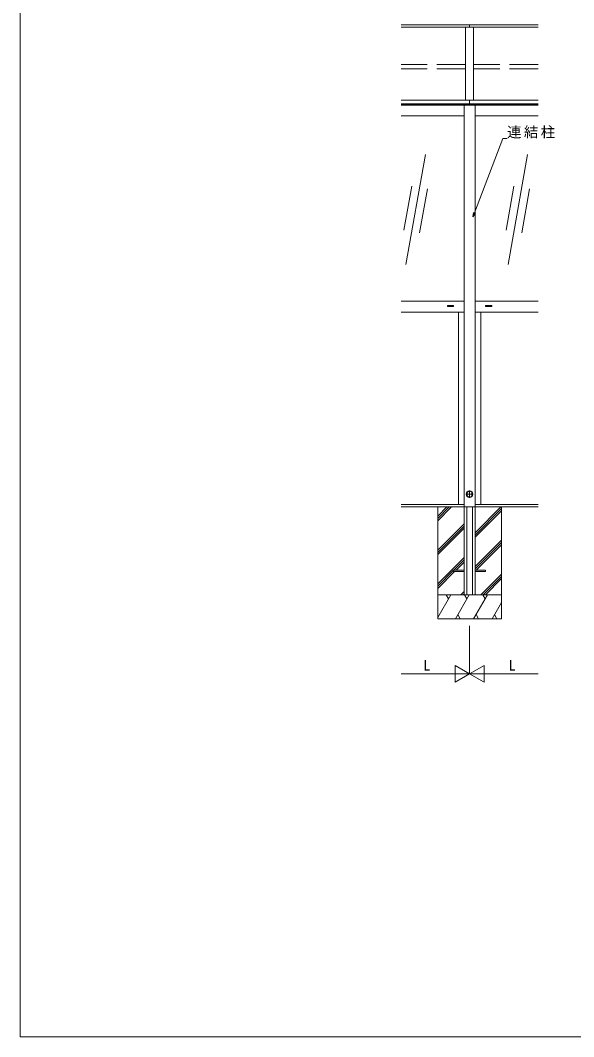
# Model space of a CAD drawing. Units: millimetres, scale not verified. Extents: x -7920 to 7920, y -12800 to 12777.
# Drawn here: x -7920 to -4451, y -12800 to -6433 of the extents above; entities that cross this region are included whole.
import ezdxf
from ezdxf.enums import TextEntityAlignment as Align

# ---------------------------------------------------------------- set-up
doc = ezdxf.new("R2010")
doc.units = ezdxf.units.MM
doc.header["$LTSCALE"] = 60
doc.linetypes.add('USER1', pattern=[4, 3, -1])
for name, color, linetype, lineweight in [('0-2_YKK_ZWAK', 7, 'Continuous', 18), ('0-3_YKK_A1', 4, 'Continuous', 18), ('0-4_YKK_D', 6, 'Continuous', 18), ('0-5_YKK_Z1', 7, 'Continuous', 18)]:
    doc.layers.add(name, color=color, linetype=linetype, lineweight=lineweight)
doc.styles.add('ＭＳ ゴシック', font='')
doc.styles.get('ＭＳ ゴシック').set_extended_font_data('MS Gothic')

msp = doc.modelspace()

# ---------------------------------------------------------------- linework, layer by layer
at = {"layer": '0-2_YKK_ZWAK'}
for p, q in [((-7920, -12800), (-7920, 12160)), ((7920, -12800), (-7920, -12800))]:
    msp.add_line(p, q, dxfattribs=at)
at = {"layer": '0-3_YKK_A1'}
for p, q in [((-4673.34, -6460.22), (-5533.34, -6460.22)), ((-4673.34, -6476.22), (-5533.34, -6476.22)), ((-5128.34, -6476.22), (-5128.34, -6933.58)), ((-5103.34, -6460.22), (-5103.34, -6476.22)), ((-5078.34, -6476.22), (-5078.34, -6933.58)), ((-5533.34, -6933.58), (-4673.34, -6933.58)), ((-5103.34, -6933.58), (-5103.34, -6956.45)), ((-4673.34, -6956.45), (-5533.34, -6956.45)), ((-4673.34, -6960.45), (-5533.34, -6960.45)), ((-4673.34, -6964.45), (-5533.34, -6964.45)), ((-5138.34, -6964.45), (-5138.34, -9481.45)), ((-5075.84, -6956.45), (-5075.84, -6964.45)), ((-5068.34, -6964.45), (-5068.34, -9481.45)), ((-5138.34, -7031.45), (-5533.34, -7031.45)), ((-4673.34, -7031.45), (-5068.34, -7031.45)), ((-5380.74, -7273.71), (-5502.3, -7963.08)), ((-4740.74, -7273.71), (-4862.3, -7963.08)), ((-5466.45, -7471.84), (-5515.07, -7747.58)), ((-5367.97, -7489.2), (-5416.59, -7764.95)), ((-4826.45, -7471.84), (-4875.07, -7747.58)), ((-4727.97, -7489.2), (-4776.59, -7764.95)), ((-5138.34, -8191.45), (-5533.34, -8191.45)), ((-5068.34, -8191.45), (-4673.34, -8191.45)), ((-5138.34, -8261.45), (-5533.34, -8261.45)), ((-5242.34, -8225.25), (-5242.34, -8219.45)), ((-5241.34, -8218.45), (-5204.34, -8218.45)), ((-5238.34, -8226.25), (-5241.34, -8226.25)), ((-5238.34, -8226.25), (-5238.34, -8220.35)), ((-5238.34, -8220.35), (-5207.34, -8220.35)), ((-5207.39, -8220.65), (-5238.29, -8220.65)), ((-5238.29, -8226.15), (-5238.29, -8220.65)), ((-5238.29, -8223), (-5223.34, -8223)), ((-5238.29, -8224.44), (-5207.39, -8224.44)), ((-5207.39, -8226.15), (-5238.29, -8226.15)), ((-5222.34, -8218.45), (-5223.34, -8218.45)), ((-5222.34, -8221.75), (-5223.34, -8221.75)), ((-5223.34, -8223.84), (-5223.34, -8221.75)), ((-5223.34, -8223.84), (-5222.34, -8223.84)), ((-5222.34, -8223.84), (-5222.34, -8221.75)), ((-5222.34, -8223), (-5207.39, -8223)), ((-5207.39, -8220.65), (-5207.39, -8226.15)), ((-5207.34, -8226.25), (-5207.34, -8220.35)), ((-5204.34, -8226.25), (-5207.34, -8226.25)), ((-5203.34, -8219.45), (-5203.34, -8225.25)), ((-5173.34, -8261.45), (-5173.34, -9466.45)), ((-5068.34, -8261.45), (-4673.34, -8261.45)), ((-5033.34, -8261.45), (-5033.34, -9466.45)), ((-5003.34, -8219.45), (-5003.34, -8225.25)), ((-4965.34, -8218.45), (-5002.34, -8218.45)), ((-5002.34, -8226.25), (-4999.34, -8226.25)), ((-4999.34, -8226.25), (-4999.34, -8220.35)), ((-4968.34, -8220.35), (-4999.34, -8220.35)), ((-4999.29, -8220.65), (-4968.39, -8220.65)), ((-4999.29, -8220.65), (-4999.29, -8226.15)), ((-4984.34, -8223), (-4999.29, -8223)), ((-4968.39, -8224.44), (-4999.29, -8224.44)), ((-4999.29, -8226.15), (-4968.39, -8226.15)), ((-4984.34, -8218.45), (-4983.34, -8218.45)), ((-4984.34, -8221.75), (-4983.34, -8221.75)), ((-4984.34, -8223.84), (-4984.34, -8221.75)), ((-4983.34, -8223.84), (-4984.34, -8223.84)), ((-4983.34, -8223.84), (-4983.34, -8221.75)), ((-4968.39, -8223), (-4983.34, -8223)), ((-4968.39, -8226.15), (-4968.39, -8220.65)), ((-4968.34, -8226.25), (-4968.34, -8220.35)), ((-4968.34, -8226.25), (-4965.34, -8226.25)), ((-4964.34, -8225.25), (-4964.34, -8219.45)), ((-5080.34, -9401.45), (-5126.34, -9401.45)), ((-5118.09, -9390.06), (-5118.09, -9412.84)), ((-5103.34, -9424.47), (-5103.34, -9378.43)), ((-5088.59, -9412.84), (-5088.59, -9390.06)), ((-5533.34, -9466.45), (-5138.34, -9466.45)), ((-5138.34, -9481.45), (-5138.34, -10031.45)), ((-5121.34, -9481.45), (-5121.34, -10031.45)), ((-5085.34, -9481.45), (-5085.34, -10031.45)), ((-5068.34, -9466.45), (-4673.34, -9466.45)), ((-5068.34, -9481.45), (-5068.34, -10031.45))]:
    msp.add_line(p, q, dxfattribs=at)
at = {"layer": '0-3_YKK_A1', "linetype": 'USER1'}
for p, q in [((-5128.34, -6709.13), (-5533.34, -6709.13)), ((-5128.34, -6737.77), (-5533.34, -6737.77)), ((-4673.34, -6709.13), (-5078.34, -6709.13)), ((-4673.34, -6737.77), (-5078.34, -6737.77)), ((-5203.34, -9885.95), (-5203.34, -9876.95)), ((-5203.34, -9876.95), (-5138.34, -9876.95)), ((-5138.34, -9885.95), (-5203.34, -9885.95)), ((-5068.34, -9876.95), (-5003.34, -9876.95)), ((-5003.34, -9885.95), (-5068.34, -9885.95)), ((-5003.34, -9876.95), (-5003.34, -9885.95))]:
    msp.add_line(p, q, dxfattribs=at)
at = {"layer": '0-3_YKK_A1'}
for radius in [20.67, 19]:
    msp.add_circle((-5103.34, -9401.45), radius, dxfattribs=at)
for centre, radius, start, end in [((-5241.34, -8219.45), 1, 90, 180), ((-5241.34, -8225.25), 1, 180, 270), ((-5204.34, -8219.45), 1, 0, 90), ((-5204.34, -8225.25), 1, 270, 0), ((-5002.34, -8219.45), 1, 90, 180), ((-5002.34, -8225.25), 1, 180, 270), ((-4965.34, -8219.45), 1, 0, 90), ((-4965.34, -8225.25), 1, 270, 0), ((-5103.34, -9401.45), 18.63, 142.33411, 217.66589), ((-5103.34, -9401.45), 18.63, 322.33411, 37.66589)]:
    msp.add_arc(centre, radius, start, end, dxfattribs=at)
at = {"layer": '0-4_YKK_D'}
for p, q in [((-5073.06, -7639.74), (-4894.09, -7173.78)), ((-4894.09, -7173.78), (-4867.99, -7173.78)), ((-5082.21, -7663.54), (-5079.44, -7637.29)), ((-5082.21, -7663.54), (-5073.06, -7639.74)), ((-5066.68, -7642.19), (-5082.21, -7663.54)), ((-5103.34, -10226.94), (-5103.34, -10527.94)), ((-5103.34, -10226.94), (-5103.34, -10527.94)), ((-5194.28, -10474.44), (-5194.28, -10579.44)), ((-5103.34, -10526.94), (-5194.28, -10474.44)), ((-5103.34, -10526.94), (-5012.41, -10474.44)), ((-5012.41, -10579.44), (-5012.41, -10474.44)), ((-5208.34, -10526.94), (-5533.34, -10526.94)), ((-5103.34, -10526.94), (-5285.21, -10526.94)), ((-5103.34, -10526.94), (-5194.28, -10579.44)), ((-5103.34, -10526.94), (-4921.48, -10526.94)), ((-5103.34, -10526.94), (-5012.41, -10579.44)), ((-4998.34, -10526.94), (-4673.34, -10526.94))]:
    msp.add_line(p, q, dxfattribs=at)
at = {"layer": '0-5_YKK_Z1'}
for p, q in [((-5533.34, -9481.45), (-4673.34, -9481.45)), ((-5303.34, -9481.45), (-5303.34, -10181.45)), ((-5303.34, -9568), (-5216.8, -9481.45)), ((-5303.34, -9553.85), (-5230.94, -9481.45)), ((-5303.34, -9539.71), (-5245.08, -9481.45)), ((-5068.34, -9643.08), (-4906.71, -9481.45)), ((-4903.34, -9481.45), (-4903.34, -10181.45)), ((-5068.34, -9657.22), (-4903.34, -9492.22)), ((-5068.34, -9671.36), (-4903.34, -9506.36)), ((-5303.34, -9751.84), (-5138.34, -9586.84)), ((-5303.34, -9765.98), (-5138.34, -9600.99)), ((-5303.34, -9780.13), (-5138.34, -9615.13)), ((-5068.34, -9855.21), (-4903.34, -9690.21)), ((-5068.34, -9869.35), (-4903.34, -9704.35)), ((-5061.8, -9876.95), (-4903.34, -9718.49)), ((-5303.34, -9963.97), (-5138.34, -9798.97)), ((-5202.18, -9876.95), (-5138.34, -9813.12)), ((-5188.03, -9876.95), (-5138.34, -9827.26)), ((-5303.34, -9978.12), (-5203.34, -9878.12)), ((-5303.34, -9992.26), (-5197.03, -9885.95)), ((-5032.45, -10031.45), (-4903.34, -9902.34)), ((-5018.31, -10031.45), (-4903.34, -9916.48)), ((-5004.17, -10031.45), (-4903.34, -9930.62)), ((-5303.34, -10173.54), (-5221.3, -10031.45)), ((-4903.34, -10031.45), (-5303.34, -10031.45)), ((-5236.3, -10057.43), (-5251.3, -10031.45)), ((-5192.44, -10181.45), (-5105.83, -10031.45)), ((-5158.69, -10031.45), (-5138.34, -10011.11)), ((-5144.54, -10031.45), (-5138.34, -10025.25)), ((-5120.83, -10057.43), (-5135.83, -10031.45)), ((-5077.87, -10181.45), (-4991.26, -10031.45)), ((-5006.26, -10057.43), (-5021.26, -10031.45)), ((-4962.4, -10181.45), (-4903.34, -10079.17)), ((-5303.34, -10181.45), (-4903.34, -10181.45)), ((-5177.44, -10155.47), (-5162.44, -10181.45)), ((-5062.87, -10155.47), (-5047.87, -10181.45)), ((-4947.4, -10155.47), (-4932.4, -10181.45))]:
    msp.add_line(p, q, dxfattribs=at)

# ---------------------------------------------------------------- texts
at = {"layer": '0-4_YKK_D', "color": 7, "style": 'ＭＳ ゴシック'}
for p in [(-5394.84, -10526.14), (-4859.84, -10526.14)]:
    msp.add_text('L', height=65.98, dxfattribs=at).set_placement(p, align=Align.BOTTOM_LEFT)
at = {"layer": '0-4_YKK_D', "color": 7, "insert": (-4867.99, -7173.18), "char_height": 65.98, "attachment_point": 7, "style": 'ＭＳ ゴシック'}
msp.add_mtext('\\T1.17;連結柱', dxfattribs=at)

doc.saveas('drawing.dxf')
